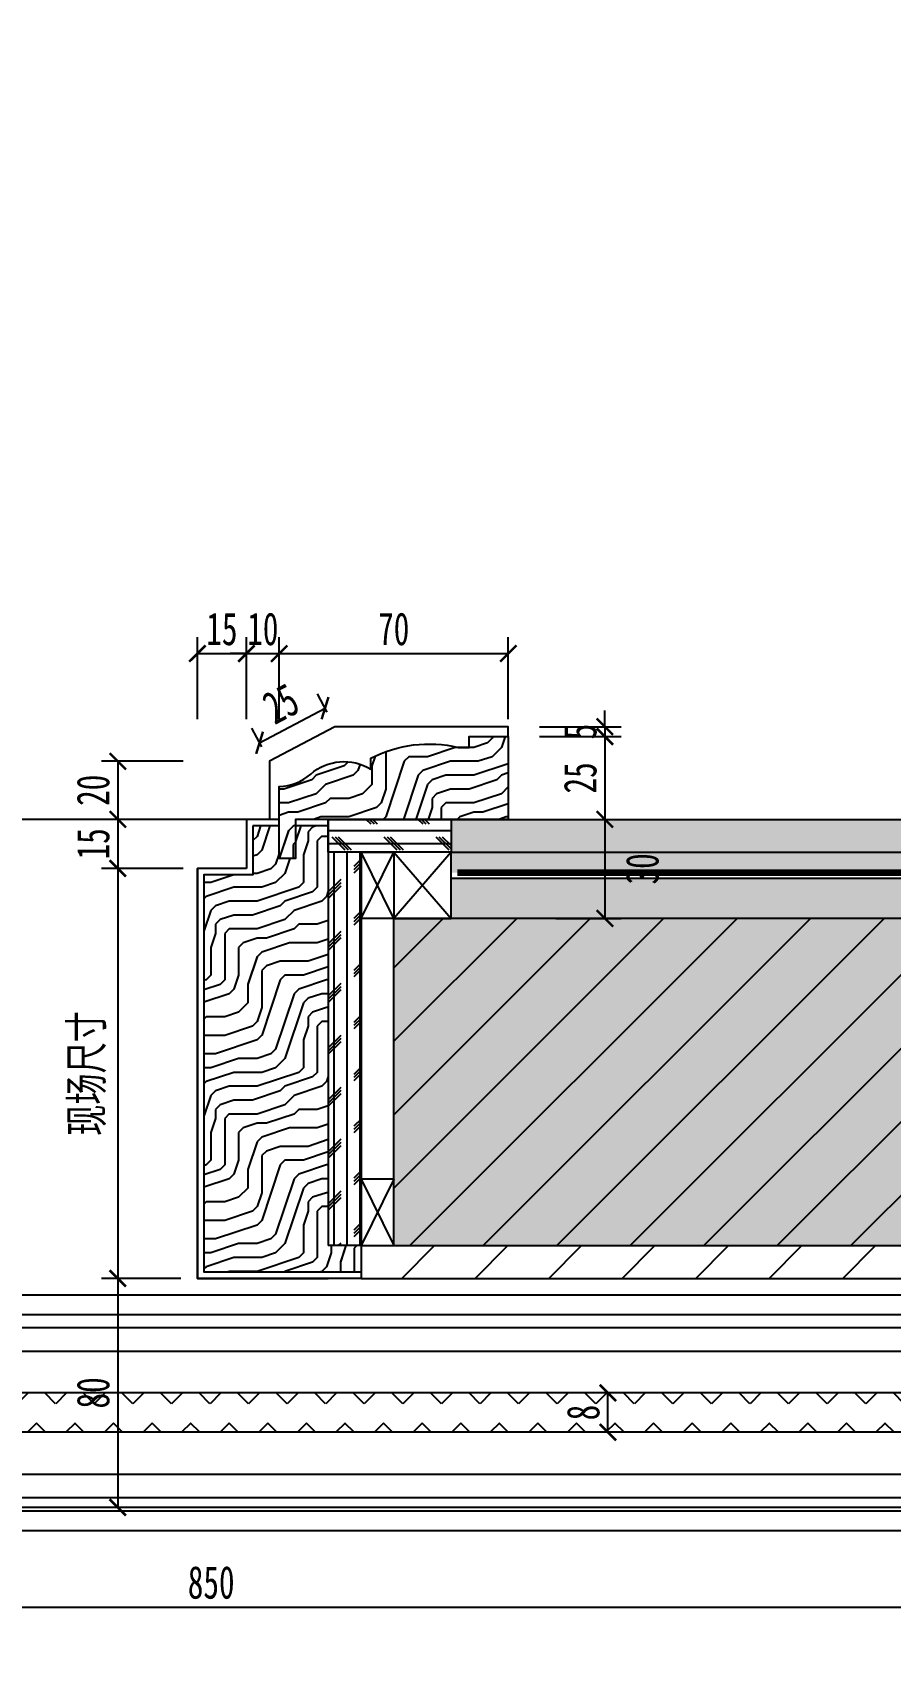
# Model space of a CAD drawing. Header units: millimetres. Extents: x 51249 to 2766742, y -599687 to -1280.
# Drawn here: x 79092.3 to 79354.5, y -129649.1 to -129155.2 of the extents above; entities that cross this region are included whole.
import ezdxf

# ---------------------------------------------------------------- set-up
doc = ezdxf.new("R2010")
doc.units = ezdxf.units.MM
doc.header["$LTSCALE"] = 10
doc.header["$PDMODE"] = 3
doc.linetypes.add('$0$HIDDEN', pattern=[0.375, 0.25, -0.125])
for name, color, linetype in [('05', 8, 'Continuous'), ('2-NORM', 3, 'Continuous'), ('A-土建墙（含管井、立管）', 6, 'Continuous'), ('D-Detail(节点图层)', 134, 'Continuous'), ('D-节点填充', 250, 'Continuous'), ('HATCH', 9, 'Continuous'), ('IRC-18Norm', 30, 'Continuous'), ('P-完成面', 3, 'Continuous'), ('P-门套', 3, 'Continuous'), ('PM-FURN-M', 3, 'Continuous'), ('PM-WALL', 2, 'Continuous'), ('W-尺寸', 5, 'Continuous')]:
    doc.layers.add(name, color=color, linetype=linetype)
doc.styles.add('DIM', font='SimSun.ttf', dxfattribs={"width": 0.7})
doc.dimstyles.new('25', dxfattribs={"dimscale": 25, "dimtxt": 2, "dimasz": 1, "dimexe": 1, "dimexo": 1, "dimgap": 0.5, "dimtad": 1, "dimdec": 0, "dimzin": 0, "dimdsep": 46, "dimtxsty": 'DIM', "dimblk": 'ARCHTICK', "dimcen": 0, "dimclrd": 5, "dimclre": 5, "dimclrt": 35, "dimadec": 0, "dimazin": 0, "dimtfac": 0.5, "dimtdec": 0, "dimtix": 1, "dimtmove": 2, "dimatfit": 2, "dimldrblk": 'A', "dimfxl": 0, "dimtolj": 1, "dimtzin": 0, "dimlwd": -1, "dimlwe": -1, "dimarcsym": 0})
doc.dimstyles.new('5', dxfattribs={"dimscale": 5, "dimtxt": 2, "dimasz": 1, "dimexe": 1, "dimexo": 1, "dimgap": 0.5, "dimtad": 1, "dimdec": 0, "dimrnd": 5, "dimzin": 0, "dimdsep": 46, "dimtxsty": 'DIM', "dimblk": 'ARCHTICK', "dimcen": 0, "dimclrd": 5, "dimclre": 5, "dimclrt": 35, "dimadec": 0, "dimazin": 0, "dimtfac": 0.5, "dimtdec": 0, "dimtix": 1, "dimtmove": 2, "dimatfit": 2, "dimldrblk": 'A', "dimfxl": 0, "dimtolj": 1, "dimtzin": 0, "dimlwd": -1, "dimlwe": -1, "dimarcsym": 0})

# ---------------------------------------------------------------- blocks, each defined once
blk = doc.blocks.new('A$C0A3A5122')
at = {"color": 8, "ltscale": 2, "elevation": 0}
for points in [[(0, 0), (10, 20.28)], [(10, 0), (0, 20.28)]]:
    blk.add_lwpolyline(points, dxfattribs=at)
at = {"layer": 'W-尺寸', "color": 146, "ltscale": 0.15, "elevation": 0}
blk.add_lwpolyline([(0, 20.28), (10, 20.28), (10, 0), (0, 0)], close=True, dxfattribs=at)
blk = doc.blocks.new('_ArchTick')
at = {"color": 0, "linetype": 'ByBlock', "const_width": 0.15}
blk.add_lwpolyline([(-0.5, -0.5), (0.5, 0.5)], dxfattribs=at)
blk = doc.blocks.new('*D864')
at = {"color": 5, "ltscale": 0.15}
for p, q in [((79283.14, -129799.5), (79263.14, -129799.5)), ((79268.14, -129811.5), (79268.14, -129799.5)), ((79283.14, -129811.5), (79263.14, -129811.5))]:
    blk.add_line(p, q, dxfattribs=at)
at = {"layer": 'Defpoints', "color": 0, "ltscale": 0.15}
for p in [(79268.14, -129799.5), (79291.18, -129799.5, 0), (79291.18, -129811.5, 0)]:
    blk.add_point(p, dxfattribs=at)
at = {"color": 5, "ltscale": 0.15, "xscale": 5, "yscale": 5, "zscale": 5}
for p, rotation in [((79268.14, -129799.5), 90), ((79268.14, -129811.5), 270)]:
    blk.add_blockref('_ArchTick', p, dxfattribs=dict(at, rotation=rotation))
at = {"color": 35, "ltscale": 0.15, "insert": (79260.64, -129805.5), "char_height": 10, "attachment_point": 5, "rotation": 90, "style": 'DIM'}
blk.add_mtext('\\A1;8', dxfattribs=at)
blk = doc.blocks.new('A')
for p, q in [((-1.435, 1.148), (-1.09, 1.437)), ((-1.09, 1.437), (0, 0)), ((-1.435, 1.148), (-0.369, 0)), ((-0.369, 0), (-2.127, 0)), ((-1.435, -1.148), (-0.369, 0)), ((-1.09, -1.437), (0, 0)), ((-1.435, -1.148), (-1.09, -1.437))]:
    blk.add_line(p, q)
for points in [[(-1.435, 1.148), (-1.09, 1.437), (-0.369, 0), (0, 0)], [(-1.435, -1.148), (-1.09, -1.437), (-0.369, 0), (0, 0)]]:
    blk.add_solid(points)
blk = doc.blocks.new('*D976')
at = {"color": 5, "ltscale": 0.15}
for p, q in [((79142.72, -129365.03), (79142.72, -129340.03)), ((79157.72, -129365.03), (79157.72, -129340.03)), ((79142.72, -129345.03), (79157.72, -129345.03))]:
    blk.add_line(p, q, dxfattribs=at)
at = {"layer": 'Defpoints', "color": 0, "ltscale": 0.15}
for p in [(79157.72, -129345.03), (79142.72, -129410.68), (79157.72, -129410.68)]:
    blk.add_point(p, dxfattribs=at)
at = {"color": 5, "ltscale": 0.15, "xscale": 5, "yscale": 5, "zscale": 5, "rotation": 180}
blk.add_blockref('_ArchTick', (79142.72, -129345.03), dxfattribs=at)
at = {"color": 5, "ltscale": 0.15, "xscale": 5, "yscale": 5, "zscale": 5}
blk.add_blockref('_ArchTick', (79157.72, -129345.03), dxfattribs=at)
at = {"color": 35, "ltscale": 0.15, "insert": (79150.22, -129337.53), "char_height": 10, "attachment_point": 5, "style": 'DIM'}
blk.add_mtext('\\A1;15', dxfattribs=at)
blk = doc.blocks.new('*D977')
at = {"color": 5, "ltscale": 0.15}
for p, q in [((79157.72, -129365.03), (79157.72, -129340.03)), ((79167.72, -129365.03), (79167.72, -129340.03)), ((79157.72, -129345.03), (79152.72, -129345.03)), ((79157.72, -129345.03), (79167.72, -129345.03)), ((79167.72, -129345.03), (79172.72, -129345.03))]:
    blk.add_line(p, q, dxfattribs=at)
at = {"layer": 'Defpoints', "color": 0, "ltscale": 0.15}
for p in [(79167.72, -129345.03), (79167.72, -129395.68), (79157.72, -129410.68)]:
    blk.add_point(p, dxfattribs=at)
at = {"color": 5, "ltscale": 0.15, "xscale": 5, "yscale": 5, "zscale": 5}
blk.add_blockref('_ArchTick', (79157.72, -129345.03), dxfattribs=at)
at = {"color": 5, "ltscale": 0.15, "xscale": 5, "yscale": 5, "zscale": 5, "rotation": 180}
blk.add_blockref('_ArchTick', (79167.72, -129345.03), dxfattribs=at)
at = {"color": 35, "ltscale": 0.15, "insert": (79162.72, -129337.53), "char_height": 10, "attachment_point": 5, "style": 'DIM'}
blk.add_mtext('\\A1;10', dxfattribs=at)
blk = doc.blocks.new('*D978')
at = {"color": 5, "ltscale": 0.15}
for p, q in [((79167.72, -129365.03), (79167.72, -129340.03)), ((79237.72, -129365.03), (79237.72, -129340.03)), ((79167.72, -129345.03), (79237.72, -129345.03))]:
    blk.add_line(p, q, dxfattribs=at)
at = {"layer": 'Defpoints', "color": 0, "ltscale": 0.15}
for p in [(79237.72, -129345.03), (79237.72, -129370.38), (79167.72, -129395.68)]:
    blk.add_point(p, dxfattribs=at)
at = {"color": 5, "ltscale": 0.15, "xscale": 5, "yscale": 5, "zscale": 5, "rotation": 180}
blk.add_blockref('_ArchTick', (79167.72, -129345.03), dxfattribs=at)
at = {"color": 5, "ltscale": 0.15, "xscale": 5, "yscale": 5, "zscale": 5}
blk.add_blockref('_ArchTick', (79237.72, -129345.03), dxfattribs=at)
at = {"color": 35, "ltscale": 0.15, "insert": (79202.72, -129337.53), "char_height": 10, "attachment_point": 5, "style": 'DIM'}
blk.add_mtext('\\A1;70', dxfattribs=at)
blk = doc.blocks.new('*D979')
at = {"color": 5, "ltscale": 0.15}
for p, q in [((79267.23, -129367.38), (79267.23, -129362.38)), ((79247.23, -129367.38), (79272.23, -129367.38)), ((79267.23, -129367.38), (79267.23, -129370.38)), ((79247.23, -129370.38), (79272.23, -129370.38)), ((79267.23, -129370.38), (79267.23, -129375.38))]:
    blk.add_line(p, q, dxfattribs=at)
at = {"layer": 'Defpoints', "color": 0, "ltscale": 0.15}
for p in [(79235, -129367.38, 0), (79235, -129370.38, 0), (79267.23, -129370.38)]:
    blk.add_point(p, dxfattribs=at)
at = {"color": 5, "ltscale": 0.15, "xscale": 5, "yscale": 5, "zscale": 5}
for p, rotation in [((79267.23, -129367.38), 270), ((79267.23, -129370.38), 90)]:
    blk.add_blockref('_ArchTick', p, dxfattribs=dict(at, rotation=rotation))
at = {"color": 35, "ltscale": 0.15, "insert": (79259.73, -129368.88), "char_height": 10, "attachment_point": 5, "rotation": 90, "style": 'DIM'}
blk.add_mtext('\\A1;5', dxfattribs=at)
blk = doc.blocks.new('*D980')
at = {"color": 5, "ltscale": 0.15}
for p, q in [((79247.23, -129370.38), (79272.23, -129370.38)), ((79267.23, -129370.38), (79267.23, -129395.68)), ((79247.23, -129395.68), (79272.23, -129395.68))]:
    blk.add_line(p, q, dxfattribs=at)
at = {"layer": 'Defpoints', "color": 0, "ltscale": 0.15}
for p in [(79235, -129370.38, 0), (79237.72, -129395.68, 0), (79267.23, -129395.68)]:
    blk.add_point(p, dxfattribs=at)
at = {"color": 5, "ltscale": 0.15, "xscale": 5, "yscale": 5, "zscale": 5}
for p, rotation in [((79267.23, -129370.38), 90), ((79267.23, -129395.68), 270)]:
    blk.add_blockref('_ArchTick', p, dxfattribs=dict(at, rotation=rotation))
at = {"color": 35, "ltscale": 0.15, "insert": (79259.73, -129383.03), "char_height": 10, "attachment_point": 5, "rotation": 90, "style": 'DIM'}
blk.add_mtext('\\A1;25', dxfattribs=at)
blk = doc.blocks.new('*D981')
at = {"color": 5, "ltscale": 0.15}
for p, q in [((79182.38, -129362.96), (79179.39, -129357.29)), ((79161.73, -129372.28), (79181.73, -129361.71)), ((79162.38, -129373.52), (79159.39, -129367.86))]:
    blk.add_line(p, q, dxfattribs=at)
at = {"layer": 'Defpoints', "color": 0, "ltscale": 0.15}
for p in [(79181.73, -129361.71), (79184.72, -129367.38, 0), (79164.72, -129377.94, 0)]:
    blk.add_point(p, dxfattribs=at)
at = {"color": 5, "ltscale": 0.15, "xscale": 5, "yscale": 5, "zscale": 5}
for p, rotation in [((79181.73, -129361.71), 27.84171474366666), ((79161.73, -129372.28), 207.8417147436667)]:
    blk.add_blockref('_ArchTick', p, dxfattribs=dict(at, rotation=rotation))
at = {"color": 35, "ltscale": 0.15, "insert": (79168.23, -129360.36), "char_height": 10, "attachment_point": 5, "rotation": 27.8417, "style": 'DIM'}
blk.add_mtext('\\A1;25', dxfattribs=at)
blk = doc.blocks.new('*D982')
at = {"color": 5, "ltscale": 0.15}
for p, q in [((79138.41, -129377.94), (79113.41, -129377.94)), ((79118.41, -129377.94), (79118.41, -129395.68)), ((79138.41, -129395.68), (79113.41, -129395.68))]:
    blk.add_line(p, q, dxfattribs=at)
at = {"layer": 'Defpoints', "color": 0, "ltscale": 0.15}
for p in [(79164.72, -129377.94, 0), (79118.41, -129395.68), (79164.72, -129395.68)]:
    blk.add_point(p, dxfattribs=at)
at = {"color": 5, "ltscale": 0.15, "xscale": 5, "yscale": 5, "zscale": 5}
for p, rotation in [((79118.41, -129377.94), 90), ((79118.41, -129395.68), 270)]:
    blk.add_blockref('_ArchTick', p, dxfattribs=dict(at, rotation=rotation))
at = {"color": 35, "ltscale": 0.15, "insert": (79110.91, -129386.81), "char_height": 10, "attachment_point": 5, "rotation": 90, "style": 'DIM'}
blk.add_mtext('\\A1;20', dxfattribs=at)
blk = doc.blocks.new('*D983')
at = {"color": 5, "ltscale": 0.15}
for p, q in [((79138.41, -129395.68), (79113.41, -129395.68)), ((79118.41, -129395.68), (79118.41, -129410.68)), ((79138.41, -129410.68), (79113.41, -129410.68))]:
    blk.add_line(p, q, dxfattribs=at)
at = {"layer": 'Defpoints', "color": 0, "ltscale": 0.15}
for p in [(79164.72, -129395.68), (79118.41, -129410.68), (79157.72, -129410.68)]:
    blk.add_point(p, dxfattribs=at)
at = {"color": 5, "ltscale": 0.15, "xscale": 5, "yscale": 5, "zscale": 5}
for p, rotation in [((79118.41, -129395.68), 90), ((79118.41, -129410.68), 270)]:
    blk.add_blockref('_ArchTick', p, dxfattribs=dict(at, rotation=rotation))
at = {"color": 35, "ltscale": 0.15, "insert": (79110.91, -129403.18), "char_height": 10, "attachment_point": 5, "rotation": 90, "style": 'DIM'}
blk.add_mtext('\\A1;15', dxfattribs=at)
blk = doc.blocks.new('*D984')
at = {"color": 5, "ltscale": 0.15}
for p, q in [((79138.41, -129410.68), (79113.41, -129410.68)), ((79118.41, -129410.68), (79118.41, -129535.96)), ((79137.72, -129535.96), (79113.41, -129535.96))]:
    blk.add_line(p, q, dxfattribs=at)
at = {"layer": 'Defpoints', "color": 0, "ltscale": 0.15}
for p in [(79157.72, -129410.68), (79118.41, -129535.96), (79142.72, -129535.96)]:
    blk.add_point(p, dxfattribs=at)
at = {"color": 5, "ltscale": 0.15, "xscale": 5, "yscale": 5, "zscale": 5}
for p, rotation in [((79118.41, -129410.68), 90), ((79118.41, -129535.96), 270)]:
    blk.add_blockref('_ArchTick', p, dxfattribs=dict(at, rotation=rotation))
at = {"color": 35, "ltscale": 0.15, "insert": (79109.35, -129473.32), "char_height": 10, "attachment_point": 5, "rotation": 90, "style": 'DIM'}
blk.add_mtext('\\A1;现场尺寸', dxfattribs=at)
blk = doc.blocks.new('*D985')
at = {"color": 5, "ltscale": 0.15}
for p, q in [((79137.72, -129535.96), (79113.41, -129535.96)), ((79118.41, -129535.96), (79118.41, -129605.96)), ((79138.41, -129605.96), (79113.41, -129605.96))]:
    blk.add_line(p, q, dxfattribs=at)
at = {"layer": 'Defpoints', "color": 0, "ltscale": 0.15}
for p in [(79142.72, -129535.96), (79118.41, -129605.96), (79596.94, -129605.96, 0)]:
    blk.add_point(p, dxfattribs=at)
at = {"color": 5, "ltscale": 0.15, "xscale": 5, "yscale": 5, "zscale": 5}
for p, rotation in [((79118.41, -129535.96), 90), ((79118.41, -129605.96), 270)]:
    blk.add_blockref('_ArchTick', p, dxfattribs=dict(at, rotation=rotation))
at = {"color": 35, "ltscale": 0.15, "insert": (79110.91, -129570.96), "char_height": 10, "attachment_point": 5, "rotation": 90, "style": 'DIM'}
blk.add_mtext('\\A1;80', dxfattribs=at)
blk = doc.blocks.new('*D986')
at = {"color": 5, "ltscale": 0.15}
for p, q in [((79252.23, -129395.68), (79272.23, -129395.68)), ((79267.23, -129395.68), (79267.23, -129425.96)), ((79252.23, -129425.96), (79272.23, -129425.96))]:
    blk.add_line(p, q, dxfattribs=at)
at = {"layer": 'Defpoints', "color": 0, "ltscale": 0.15}
for p in [(79247.23, -129395.68), (79247.23, -129425.96, 0), (79267.23, -129425.96)]:
    blk.add_point(p, dxfattribs=at)
at = {"color": 5, "ltscale": 0.15, "xscale": 5, "yscale": 5, "zscale": 5}
for p, rotation in [((79267.23, -129395.68), 90), ((79267.23, -129425.96), 270)]:
    blk.add_blockref('_ArchTick', p, dxfattribs=dict(at, rotation=rotation))
at = {"color": 35, "ltscale": 0.15, "insert": (79278.7, -129410.82), "char_height": 10, "attachment_point": 5, "rotation": 90, "style": 'DIM'}
blk.add_mtext('\\A1;30', dxfattribs=at)
blk = doc.blocks.new('*D995')
at = {"color": 5, "ltscale": 0.15}
for p, q in [((78722.42, -129616.42), (78722.42, -129641.42)), ((79571.47, -129616.42), (79571.47, -129641.42)), ((78722.42, -129636.42), (79571.47, -129636.42))]:
    blk.add_line(p, q, dxfattribs=at)
at = {"layer": 'Defpoints', "color": 0, "ltscale": 0.15}
for p in [(78722.42, -129601.96, 0), (79571.47, -129601.96, 0), (79571.47, -129636.42)]:
    blk.add_point(p, dxfattribs=at)
at = {"color": 5, "ltscale": 0.15, "xscale": 5, "yscale": 5, "zscale": 5, "rotation": 180}
blk.add_blockref('_ArchTick', (78722.42, -129636.42), dxfattribs=at)
at = {"color": 5, "ltscale": 0.15, "xscale": 5, "yscale": 5, "zscale": 5}
blk.add_blockref('_ArchTick', (79571.47, -129636.42), dxfattribs=at)
at = {"color": 35, "ltscale": 0.15, "insert": (79146.95, -129628.92), "char_height": 10, "attachment_point": 5, "style": 'DIM'}
blk.add_mtext('\\A1;850', dxfattribs=at)
blk = doc.blocks.new('*D1063')
at = {"layer": 'D-Detail(节点图层)', "color": 5, "ltscale": 0.15}
for p, q in [((2766616.97, -121582.06), (2766741.97, -121582.06)), ((2766716.97, -121582.06), (2766716.97, -599673.13)), ((2766698.33, -599673.13), (2766741.97, -599673.13))]:
    blk.add_line(p, q, dxfattribs=at)
at = {"layer": 'Defpoints', "color": 0, "ltscale": 0.15}
for p in [(55453.76, -121582.06), (2766673.33, -599673.13), (2766716.97, -599673.13)]:
    blk.add_point(p, dxfattribs=at)
at = {"layer": 'D-Detail(节点图层)', "color": 5, "ltscale": 0.15, "xscale": 25, "yscale": 25, "zscale": 25}
for p, rotation in [((2766716.97, -121582.06), 90), ((2766716.97, -599673.13), 270)]:
    blk.add_blockref('_ArchTick', p, dxfattribs=dict(at, rotation=rotation))
at = {"layer": 'D-Detail(节点图层)', "color": 35, "ltscale": 0.15, "insert": (2766679.47, -360627.6), "char_height": 50, "attachment_point": 5, "rotation": 90, "style": 'DIM'}
blk.add_mtext('\\A1;478091', dxfattribs=at)
blk = doc.blocks.new('A$C313A41CB')
at = {"layer": 'HATCH', "ltscale": 30}
h = blk.add_hatch(dxfattribs=at)
h.set_pattern_fill('ZIGZAG', color=251, scale=66.666667, angle=-225, style=0)
h.set_pattern_definition([(225, (746.1245, 44.217), (-11.78511, -3e-15), [8.33333, -8.33333]), (135, (740.232, 38.3245), (-3e-15, 11.78511), [8.33333, -8.33333])])
h.paths.add_polyline_path([(114.22, 35), (114.22, 47), (738.06, 47), (738.06, 35)])
at = {"layer": '05'}
for p, q in [((103.8, 76.99, 0), (746.3, 76.99, 0)), ((113.8, 70.99, 0), (736.3, 70.99, 0)), ((113.8, 66.99, 0), (736.3, 66.99, 0)), ((125.05, 59.78, 0), (725.05, 59.78, 0)), ((125.05, 22.21, 0), (725.05, 22.21, 0)), ((113.8, 15, 0), (736.3, 15, 0)), ((113.8, 11, 0), (736.3, 11, 0)), ((103.8, 5, 0), (746.3, 5, 0))]:
    blk.add_line(p, q, dxfattribs=at)
at = {"layer": 'IRC-18Norm', "color": 1}
for p, q in [((735.88, 47, 0), (114.22, 47, 0)), ((735.88, 35, 0), (114.22, 35, 0))]:
    blk.add_line(p, q, dxfattribs=at)
at = {"color": 2, "ltscale": 0.15}
dim = blk.add_linear_dim(base=(546.72, 47, 0), p1=(569.75, 35, 0), p2=(569.75, 47, 0), angle=90, text='8', dimstyle='5', override={"dimfxl": 3, "dimarcsym": 2}, dxfattribs=at)
dim.commit()
dim.dimension.update_dxf_attribs({"geometry": '*D864', "text_midpoint": (539.22, 41, 0), "insert": (-78721.42, 129846.5)})

msp = doc.modelspace()

# ---------------------------------------------------------------- hatches: boundary and pattern name
at = {"ltscale": 0.15}
h = msp.add_hatch(dxfattribs=at)
h.set_pattern_fill('AR-CONC', color=250, scale=10, style=0)
h.set_pattern_definition([(50, (79202.72, -129906.973), (18.21847, -1.5939), [1.905, -20.955]), (355, (79202.72, -129906.973), (-3.52428, 19.10566), [1.524, -16.764]), (100.451, (79204.238, -129907.106), (14.69425, 17.51167), [1.619, -17.809]), (46.1842, (79202.72, -129901.893), (27.1079, -4.20423), [2.8575, -31.4325]), (96.6356, (79204.979, -129902.243), (23.7404, 24.74256), [2.4285, -26.7135]), (351.184, (79202.72, -129901.893), (23.74046, 24.7425), [2.286, -25.146]), (21, (79205.26, -129903.163), (15.16149, -10.22655), [1.905, -20.955]), (326, (79205.26, -129903.163), (6.1802, 18.4188), [1.524, -16.764]), (71.4514, (79206.523, -129904.015), (21.34165, 8.19229), [1.619, -17.809]), (37.5, (79202.7195, -129906.973), (0.30886, 8.455504), [0, -16.5608, 0, -17.018, 0, -16.8275]), (7.5, (79202.7195, -129906.973), (6.681966, 10.01806), [0, -9.7028, 0, -16.1798, 0, -6.4135]), (327.5, (79197.055, -129906.973), (13.55906, -0.572874), [0, -6.35, 0, -19.812, 0, -26.289]), (317.5, (79194.515, -129906.973), (14.81292, 2.54265), [0, -8.255, 0, -13.1572, 0, -18.669])])
h.paths.add_polyline_path([(80022.72, -129525.96), (80022.72, -129906.97), (80222.72, -129906.97), (80222.72, -129168.03), (80022.72, -129168.03), (80022.72, -129425.96), (79202.72, -129425.96), (79202.72, -129525.96)])
at = {"ltscale": 2}
h = msp.add_hatch(dxfattribs=at)
h.set_pattern_fill('CORK', color=8, scale=5, style=0)
h.set_pattern_definition([(0, (11137.6644, -4871.6125), (0, 3.96875), []), (135, (11139.649, -4873.597), (-7.9375034, -7.9375034), [5.6126625, -5.6126625]), (135, (11140.641, -4873.597), (-7.9375034, -7.9375034), [5.6126625, -5.6126625]), (135, (11141.633, -4873.597), (-7.9375034, -7.9375034), [5.6126625, -5.6126625])])
h.paths.add_polyline_path([(79182.72, -129395.68), (79220.22, -129395.68), (79220.22, -129405.68), (79182.72, -129405.68)])
h = msp.add_hatch()
h.set_pattern_fill('ANSI36', color=8, scale=2, style=0)
h.set_pattern_definition([(45, (11135.6644, -4871.6125), (1.68379802, 6.17392608), [7.9375, -1.5875, 0, -1.5875])])
h.paths.add_polyline_path([(79992.44, -129405.68), (79992.44, -129395.68), (79220.22, -129395.68), (79220.22, -129405.68)])
h = msp.add_hatch(dxfattribs=at)
h.set_pattern_fill('CORK', color=8, scale=5, angle=90, style=0)
h.set_pattern_definition([(90, (0, -5), (-3.96875, 2e-16), []), (225, (1.984, -3.016), (7.9375034, -7.9375034), [5.6126625, -5.6126625]), (225, (1.984, -2.023), (7.9375034, -7.9375034), [5.6126625, -5.6126625]), (225, (1.984, -1.031), (7.9375034, -7.9375034), [5.6126625, -5.6126625])])
h.paths.add_polyline_path([(79192.72, -129405.68), (79182.72, -129405.68), (79182.72, -129525.96), (79192.72, -129525.96), (79192.72, -129505.68)])
h = msp.add_hatch()
h.set_pattern_fill('AR-SAND', color=146, style=0)
h.set_pattern_definition([(37.5, (11135.6644, -4871.6125), (-0.080001565, 2.447066187), [0, -1.9304, 0, -2.159, 0, -2.06375]), (7.5, (11135.6644, -4871.6125), (2.247616416, 3.5841255), [0, -1.0414, 0, -1.7399, 0, -0.66675]), (327.5, (11134.1023, -4871.6125), (3.95496185, 0.007185923), [0, -0.635, 0, -2.286, 0, -2.9845]), (317.5, (11134.1023, -4871.6125), (3.81778226, 1.11464662), [0, -0.3175, 0, -1.4986, 0, -1.7145])])
h.paths.add_polyline_path([(79220.22, -129405.68), (79220.22, -129411.96), (80022.72, -129413.68), (80022.72, -129405.68)])
at = {"ltscale": 0.15}
h = msp.add_hatch(dxfattribs=at)
h.set_pattern_fill('AR-CONC', color=146, scale=3, angle=45, style=0)
h.set_pattern_definition([(95, (79217.7195, -129425.682), (4.20284, 3.526601), [0.5715, -6.2865]), (40, (79217.7195, -129425.682), (-4.800537, 3.30531), [0.4572, -5.0292]), (145.451, (79218.07, -129425.388), (-0.597665, 6.831907), [0.4857, -5.3427]), (91.1842, (79216.642, -129424.604), (6.64231, 4.8586), [0.85725, -9.42975]), (141.6356, (79217.1954, -129424.199), (-0.212584, 10.28479), [0.72855, -8.01405]), (36.184, (79216.642, -129424.604), (-0.21257, 10.28479), [0.6858, -7.5438]), (66, (79217.45, -129424.335), (5.385617, 1.046858), [0.5715, -6.2865]), (11, (79217.45, -129424.335), (-2.596198, 5.218236), [0.4572, -5.0292]), (116.4514, (79217.899, -129424.2476), (2.7894, 6.265094), [0.4857, -5.3427]), (82.5, (79217.7195, -129425.682), (-1.728164, 1.8592024), [0, -4.96824, 0, -5.1054, 0, -5.04825]), (52.5, (79217.7195, -129425.682), (-0.707692, 3.54261), [0, -2.91084, 0, -4.85394, 0, -1.92405]), (12.5, (79216.518, -129426.8835), (2.997836, 2.754786), [0, -1.905, 0, -5.9436, 0, -7.8867]), (2.5, (79215.979, -129427.4223), (2.602917, 3.681672), [0, -2.4765, 0, -3.94716, 0, -5.6007])])
h.paths.add_polyline_path([(79220.22, -129413.68), (79220.22, -129425.68), (80022.72, -129425.96), (80022.72, -129413.68)])
at = {"layer": '2-NORM'}
h = msp.add_hatch(dxfattribs=at)
h.set_pattern_fill('木纹01', color=251, scale=10, angle=225, style=0)
h.set_pattern_definition([(225, (79145.092, -129430.31), (-1e-14, -56.569), [2, -38]), (225, (79167.72, -129413.34), (-1e-14, -56.569), [4, -36]), (225, (79150.75, -129433.138), (-1e-14, -56.569), [2, -38]), (225, (79170.55, -129418.996), (-1e-14, -56.569), [2, -38]), (225, (79154.99, -129437.38), (-1e-14, -56.569), [2, -38]), (225, (79171.962, -129423.24), (-1e-14, -56.569), [2, -38]), (225, (79157.82, -129440.21), (-1e-14, -56.569), [2, -38]), (225, (79176.205, -129427.48), (-1e-14, -56.569), [2, -22, 2, -14]), (225, (79179.033, -129430.31), (-1e-14, -56.569), [4, -20, 2, -14]), (225, (79184.69, -129433.138), (-1e-14, -56.569), [2, -6, 2, -16, 2, -12]), (225, (79188.933, -129434.552), (-1e-14, -56.569), [2, -8, 4, -26]), (225, (79171.962, -129454.35), (-1e-14, -56.569), [2, -38]), (225, (79191.76, -129437.38), (-1e-14, -56.569), [2, -10, 2, -26]), (270, (79167.72, -129407.682), (28.284, -28.284), [5.657, -50.912]), (270, (79143.678, -129431.724), (28.284, -28.284), [11.314, -45.255]), (270, (79157.82, -129445.866), (28.284, -28.284), [2.828, -53.74]), (270, (79184.69, -129424.653), (28.284, -28.284), [8.485, -48.083]), (270, (79160.649, -129448.694), (28.284, -28.284), [14.142, -42.426]), (270, (79164.89, -129452.937), (28.284, -28.284), [8.485, -48.083]), (180, (79173.376, -129450.108), (-28.284, -28.284), [2.828, -53.74]), (180, (79160.649, -129417.581), (-28.284, -28.284), [5.657, -50.912]), (180, (79170.548, -129430.31), (-28.284, -28.284), [5.657, -50.912]), (180, (79156.406, -129433.138), (-28.284, -28.284), [5.657, -50.912]), (180, (79169.134, -129443.037), (-28.284, -28.284), [5.657, -50.912]), (180, (79170.548, -129447.28), (-28.284, -28.284), [8.485, -48.083]), (180, (79160.649, -129423.238), (-28.284, -28.284), [8.485, -48.083]), (180, (79157.82, -129428.895), (-28.284, -28.284), [8.485, -48.083]), (180, (79171.962, -129434.552), (-28.284, -28.284), [8.485, -48.083]), (180, (79170.548, -129438.795), (-28.284, -28.284), [8.485, -48.083]), (251.565, (79171.962, -129414.753), (-28.2843, -28.2843), [4.472, -84.971]), (251.565, (79149.335, -129434.552), (-28.2843, -28.2843), [17.8885, -71.554]), (251.565, (79153.577, -129438.795), (-28.2843, -28.2843), [17.8885, -71.554]), (251.565, (79156.406, -129441.623), (-28.2843, -28.2843), [17.8886, -26.8, 8.9444, -35.8098]), (251.565, (79157.82, -129448.694), (-28.2843, -28.2843), [4.472, -84.9706]), (251.565, (79193.175, -129433.138), (-28.2843, -28.2843), [4.472, -84.971]), (251.565, (79170.548, -129455.765), (-28.2843, -28.2843), [8.944, -80.4984]), (198.435, (79152.163, -129423.238), (-28.2843, -28.2843), [8.944, -80.4984]), (198.435, (79169.134, -129420.41), (-28.2843, -28.2843), [8.944, -80.498]), (198.435, (79164.891, -129416.167), (-28.2843, -28.2843), [4.472, -84.97]), (198.435, (79170.548, -129424.653), (-28.2843, -28.2843), [13.416, -76.026]), (198.435, (79164.891, -129430.31), (-28.2843, -28.2843), [8.944, -80.4984]), (198.435, (79163.477, -129434.552), (-28.2843, -28.2843), [8.944, -80.4984]), (198.435, (79174.79, -129428.895), (-28.2843, -28.2843), [4.472, -84.97]), (198.435, (79176.205, -129433.138), (-28.2843, -28.2843), [4.472, -84.97]), (198.435, (79170.548, -129450.108), (-28.2843, -28.2843), [4.472, -84.9704]), (198.435, (79162.063, -129438.795), (-28.2843, -28.2843), [4.472, -84.9704]), (198.435, (79183.276, -129434.552), (-28.2843, -28.2843), [13.416, -76.026]), (198.435, (79187.519, -129435.966), (-28.2843, -28.2843), [8.944, -80.498]), (198.435, (79163.477, -129443.037), (-28.2843, -28.2843), [4.472, -40.248, 4.472, -40.2507]), (198.435, (79177.619, -129440.209), (-28.2843, -28.2843), [8.944, -80.4984]), (198.435, (79179.033, -129444.452), (-28.2843, -28.2843), [8.944, -80.4984]), (198.435, (79190.347, -129438.795), (-28.2843, -28.2843), [8.944, -80.498]), (198.435, (79181.862, -129447.28), (-28.2843, -28.2843), [8.944, -80.4984])])
h.paths.add_polyline_path([(79237.72, -129370.38), (79225.72, -129370.38), (79225.72, -129373.71), (79222.39, -129373.71, 0.180635), (79195.72, -129377.03), (79195.72, -129380.36, 0.326846), (79177.63, -129381.68, -0.173561), (79167.72, -129385.68), (79167.72, -129395.68), (79167.72, -129407.68), (79172.72, -129407.68), (79172.72, -129395.68), (79209.72, -129395.68), (79237.72, -129395.68)])
h = msp.add_hatch(dxfattribs=at)
h.set_pattern_fill('木纹01', color=251, scale=10, angle=225, style=0)
h.set_pattern_definition([(225, (79163.772, -129553.64), (-1e-14, -56.569), [2, -38]), (225, (79186.4, -129536.67), (-1e-14, -56.569), [4, -36]), (225, (79169.43, -129556.47), (-1e-14, -56.569), [2, -38]), (225, (79189.23, -129542.33), (-1e-14, -56.569), [2, -38]), (225, (79173.67, -129560.713), (-1e-14, -56.569), [2, -38]), (225, (79190.642, -129546.57), (-1e-14, -56.569), [2, -38]), (225, (79176.5, -129563.54), (-1e-14, -56.569), [2, -38]), (225, (79194.885, -129550.814), (-1e-14, -56.569), [2, -22, 2, -14]), (225, (79197.713, -129553.64), (-1e-14, -56.569), [4, -20, 2, -14]), (225, (79203.37, -129556.47), (-1e-14, -56.569), [2, -6, 2, -16, 2, -12]), (225, (79207.613, -129557.885), (-1e-14, -56.569), [2, -8, 4, -26]), (225, (79190.642, -129577.684), (-1e-14, -56.5685), [2, -38]), (225, (79210.44, -129560.713), (-1e-14, -56.5685), [2, -10, 2, -26]), (270, (79186.4, -129531.015), (28.284, -28.284), [5.657, -50.912]), (270, (79162.358, -129555.056), (28.2843, -28.2843), [11.314, -45.255]), (270, (79176.5, -129569.198), (28.2843, -28.2843), [2.8284, -53.74]), (270, (79203.37, -129547.985), (28.2843, -28.2843), [8.485, -48.083]), (270, (79179.33, -129572.027), (28.2843, -28.2843), [14.142, -42.4264]), (270, (79183.57, -129576.27), (28.2843, -28.2843), [8.485, -48.083]), (180, (79192.057, -129573.44), (-28.2843, -28.2843), [2.8284, -53.74]), (180, (79179.33, -129540.914), (-28.284, -28.284), [5.657, -50.912]), (180, (79189.228, -129553.642), (-28.2843, -28.2843), [5.657, -50.912]), (180, (79175.086, -129556.47), (-28.2843, -28.2843), [5.657, -50.912]), (180, (79187.814, -129566.37), (-28.2843, -28.2843), [5.657, -50.912]), (180, (79189.228, -129570.613), (-28.2843, -28.2843), [8.485, -48.083]), (180, (79179.33, -129546.57), (-28.2843, -28.2843), [8.485, -48.083]), (180, (79176.5, -129552.228), (-28.2843, -28.2843), [8.485, -48.083]), (180, (79190.642, -129557.885), (-28.2843, -28.2843), [8.485, -48.083]), (180, (79189.228, -129562.127), (-28.2843, -28.2843), [8.485, -48.083]), (251.565, (79190.642, -129538.086), (-28.2843, -28.2843), [4.472, -84.9706]), (251.565, (79168.015, -129557.885), (-28.2843, -28.2843), [17.8885, -71.554]), (251.565, (79172.258, -129562.127), (-28.2843, -28.2843), [17.8885, -71.554]), (251.565, (79175.086, -129564.956), (-28.2843, -28.2843), [17.8886, -26.8, 8.9444, -35.8098]), (251.565, (79176.5, -129572.027), (-28.2843, -28.2843), [4.472, -84.9706]), (251.565, (79211.856, -129556.47), (-28.2843, -28.2843), [4.472, -84.9706]), (251.565, (79189.228, -129579.098), (-28.2843, -28.2843), [8.944, -80.4984]), (198.435, (79170.843, -129546.57), (-28.2843, -28.2843), [8.944, -80.4984]), (198.435, (79187.814, -129543.742), (-28.2843, -28.2843), [8.944, -80.4984]), (198.435, (79183.571, -129539.5), (-28.2843, -28.2843), [4.472, -84.9704]), (198.435, (79189.228, -129547.985), (-28.2843, -28.2843), [13.4164, -76.026]), (198.435, (79183.571, -129553.642), (-28.2843, -28.2843), [8.944, -80.4984]), (198.435, (79182.157, -129557.885), (-28.2843, -28.2843), [8.944, -80.4984]), (198.435, (79193.47, -129552.228), (-28.2843, -28.2843), [4.472, -84.9704]), (198.435, (79194.885, -129556.47), (-28.2843, -28.2843), [4.472, -84.9704]), (198.435, (79189.228, -129573.441), (-28.2843, -28.2843), [4.472, -84.9704]), (198.435, (79180.743, -129562.127), (-28.2843, -28.2843), [4.472, -84.9704]), (198.435, (79201.956, -129557.885), (-28.2843, -28.2843), [13.4164, -76.0263]), (198.435, (79206.199, -129559.299), (-28.2843, -28.2843), [8.944, -80.4984]), (198.435, (79182.157, -129566.37), (-28.2843, -28.2843), [4.472, -40.248, 4.472, -40.2507]), (198.435, (79196.3, -129563.541), (-28.2843, -28.2843), [8.944, -80.4984]), (198.435, (79197.713, -129567.784), (-28.2843, -28.2843), [8.944, -80.4984]), (198.435, (79209.027, -129562.127), (-28.2843, -28.2843), [8.944, -80.4984]), (198.435, (79200.542, -129570.613), (-28.2843, -28.2843), [8.944, -80.4984])])
h.paths.add_polyline_path([(79192.72, -129525.96), (79182.72, -129525.96), (79182.72, -129533.96), (79192.72, -129533.96)])
h.paths.add_polyline_path([(79182.72, -129397.68), (79172.72, -129397.68), (79172.72, -129407.68), (79167.72, -129407.68), (79167.72, -129397.68), (79159.72, -129397.68), (79159.72, -129412.68), (79144.72, -129412.68), (79144.72, -129533.96), (79182.72, -129533.96)])
at = {"layer": 'D-节点填充'}
h = msp.add_hatch(dxfattribs=at)
h.set_pattern_fill('ANSI31', color=256, scale=10, style=0)
h.set_pattern_definition([(45, (77187.72, -129906.973), (-11.22532, 11.22532), [])])
h.paths.add_polyline_path([(77187.72, -129425.96), (77187.72, -129525.96), (78252.72, -129525.96), (78252.72, -129425.96)])
h.paths.add_polyline_path([(80022.72, -129425.96), (79202.72, -129425.96), (79202.72, -129525.96), (80022.72, -129525.96), (80022.72, -129906.97), (80222.72, -129906.97), (80222.72, -129168.03), (80022.72, -129168.03)])
h = msp.add_hatch(dxfattribs=at)
h.set_pattern_fill('ANSI31', color=256, scale=10, style=0)
h.set_pattern_definition([(45, (79182.72, -129535.963), (-11.22532, 11.22532), [])])
h.paths.add_polyline_path([(79192.72, -129525.96), (79192.72, -129535.96), (79942.72, -129535.96), (79942.72, -129525.96)])

# ---------------------------------------------------------------- linework, layer by layer
at = {"color": 8, "ltscale": 2}
for p, q in [((79202.72, -129405.68, 0), (79220.22, -129425.96, 0)), ((79220.22, -129405.68, 0), (79202.72, -129425.96, 0))]:
    msp.add_line(p, q, dxfattribs=at)
at = {"color": 1, "linetype": '$0$HIDDEN', "const_width": 2, "elevation": 0}
msp.add_lwpolyline([(79222.15, -129411.96), (80008.72, -129411.96), (80008.72, -128676.6)], dxfattribs=at)
at = {"layer": 'A-土建墙（含管井、立管）', "color": 6}
for p, q in [((79202.72, -129525.96, 0), (79202.72, -129425.96, 0)), ((80022.72, -129425.96), (79202.72, -129425.96, 0)), ((79202.72, -129525.96, 0), (80022.72, -129525.96))]:
    msp.add_line(p, q, dxfattribs=at)
at = {"layer": 'P-完成面'}
msp.add_line((79220.22, -129395.68, 0), (79992.44, -129395.68, 0), dxfattribs=at)
at = {"layer": 'P-门套'}
for p, q in [((79167.72, -129395.68), (79157.72, -129395.68)), ((79157.72, -129395.68), (79157.72, -129410.68)), ((79167.72, -129407.68), (79167.72, -129395.68)), ((79209.72, -129395.68), (79172.72, -129395.68)), ((79172.72, -129395.68), (79172.72, -129407.68)), ((79172.72, -129407.68), (79167.72, -129407.68)), ((79157.72, -129410.68), (79142.72, -129410.68)), ((79192.72, -129535.96), (79942.72, -129535.96))]:
    msp.add_line(p, q, dxfattribs=at)
at = {"layer": 'P-门套', "color": 251, "elevation": 0}
msp.add_lwpolyline([(79237.72, -129370.38), (79237.72, -129367.38), (79184.72, -129367.38), (79164.72, -129377.94), (79164.72, -129395.68)], dxfattribs=at)
at = {"layer": 'P-门套', "elevation": 0}
msp.add_lwpolyline([(79167.72, -129395.68), (79167.72, -129385.68, 0.167877), (79177.36, -129381.91, -0.333169), (79195.72, -129380.36), (79195.72, -129377.03, -0.180635), (79222.39, -129373.71), (79225.72, -129373.71), (79225.72, -129370.38), (79237.72, -129370.38), (79237.72, -129395.68), (79172.72, -129395.68), (79172.72, -129407.68), (79167.72, -129407.68), (79167.72, -129395.68), (79167.72, -129385.68)], format="xyb", dxfattribs=at)
at = {"layer": 'P-门套'}
for points in [[(79192.72, -129535.96), (79142.72, -129535.96), (79142.72, -129410.68)], [(79157.72, -129410.68), (79142.72, -129410.68), (79142.72, -129535.96), (79182.72, -129535.96)]]:
    msp.add_lwpolyline(points, dxfattribs=at)
at = {"layer": 'P-门套', "elevation": 0}
msp.add_lwpolyline([(79192.72, -129525.96), (79192.72, -129535.96)], dxfattribs=at)
at = {"layer": 'PM-FURN-M', "color": 3}
for p, q in [((79182.72, -129395.68, 0), (79182.72, -129525.96, 0)), ((79192.72, -129405.68, 0), (79192.72, -129525.96, 0)), ((79220.22, -129413.68, 0), (80010.44, -129413.68, 0))]:
    msp.add_line(p, q, dxfattribs=at)
at = {"layer": 'PM-FURN-M', "color": 3, "elevation": 0}
msp.add_lwpolyline([(79182.72, -129395.68), (79220.22, -129395.68), (79220.22, -129405.68), (79182.72, -129405.68)], close=True, dxfattribs=at)
msp.add_lwpolyline([(79192.72, -129525.96), (79182.72, -129525.96)], dxfattribs=at)
at = {"layer": 'PM-WALL', "color": 8}
for p, q in [((79167.72, -129397.68, 0), (79159.72, -129397.68, 0)), ((79182.72, -129397.68, 0), (79172.72, -129397.68, 0))]:
    msp.add_line(p, q, dxfattribs=at)
at = {"layer": 'PM-WALL', "color": 2}
msp.add_line((79220.22, -129405.68, 0), (80002.44, -129405.68, 0), dxfattribs=at)
at = {"layer": 'PM-WALL', "color": 8}
msp.add_lwpolyline([(79159.72, -129397.68), (79159.72, -129412.68), (79144.72, -129412.68), (79144.72, -129533.96), (79192.72, -129533.96)], dxfattribs=at)
at = {"layer": 'W-尺寸', "color": 146, "ltscale": 0.15}
msp.add_lwpolyline([(79157.72, -129395.68), (78307.72, -129395.68)], dxfattribs=at)
at = {"layer": 'W-尺寸', "color": 146, "ltscale": 0.15, "elevation": 0}
msp.add_lwpolyline([(79202.72, -129425.96), (79220.22, -129425.96), (79220.22, -129405.68), (79202.72, -129405.68)], close=True, dxfattribs=at)
msp.add_lwpolyline([(79942.72, -129605.96), (78307.72, -129605.96)], dxfattribs=at)

# ---------------------------------------------------------------- block references
at = {"layer": 'W-尺寸', "color": 2, "ltscale": 0.15}
for name, p in [('A$C0A3A5122', (79192.72, -129425.96, 0)), ('A$C313A41CB', (78721.42, -129617.96, 0))]:
    msp.add_blockref(name, p, dxfattribs=at)
at = {"layer": 'W-尺寸', "color": 2, "ltscale": 0.15, "xscale": -1, "rotation": 180}
msp.add_blockref('A$C0A3A5122', (79192.72, -129505.68, 0), dxfattribs=at)

# ---------------------------------------------------------------- dimensions: what is measured, and where the dimension line sits
at = {"color": 2, "ltscale": 0.15}
for base, p1, p2, picture, middle in [((79157.72, -129345.03), (79142.72, -129410.68), (79157.72, -129410.68), '*D976', (79150.22, -129337.53)), ((79167.72, -129345.03), (79157.72, -129410.68), (79167.72, -129395.68), '*D977', (79162.72, -129337.53)), ((79237.72, -129345.03, 0), (79167.72, -129395.68, 0), (79237.72, -129370.38, 0), '*D978', (79202.72, -129337.53, 0)), ((79571.47, -129636.42), (78722.42, -129601.96, 0), (79571.47, -129601.96, 0), '*D995', (79146.95, -129628.92))]:
    dim = msp.add_linear_dim(base=base, p1=p1, p2=p2, dimstyle='5', dxfattribs=at)
    dim.commit()
    dim.dimension.update_dxf_attribs({"geometry": picture, "text_midpoint": middle})
for p2, distance, picture, middle in [((79184.72, -129367.38, 0), 6.4, '*D981', (79168.23, -129360.36)), ((79164.72, -129395.68), -46.31, '*D982', (79110.91, -129386.81))]:
    dim = msp.add_aligned_dim(p1=(79164.72, -129377.94, 0), p2=p2, distance=distance, dimstyle='5', dxfattribs=at)
    dim.commit()
    dim.dimension.update_dxf_attribs({"geometry": picture, "text_midpoint": middle})
for base, p1, p2, picture, middle in [((79267.23, -129370.38), (79235, -129367.38, 0), (79235, -129370.38, 0), '*D979', (79259.73, -129368.88)), ((79267.23, -129395.68), (79235, -129370.38, 0), (79237.72, -129395.68, 0), '*D980', (79259.73, -129383.03)), ((79118.41, -129410.68), (79164.72, -129395.68), (79157.72, -129410.68), '*D983', (79110.91, -129403.18))]:
    dim = msp.add_linear_dim(base=base, p1=p1, p2=p2, angle=90, dimstyle='5', dxfattribs=at)
    dim.commit()
    dim.dimension.update_dxf_attribs({"geometry": picture, "text_midpoint": middle})
dim = msp.add_linear_dim(base=(79267.23, -129425.96), p1=(79247.23, -129395.68), p2=(79247.23, -129425.96, 0), angle=90, dimstyle='5', dxfattribs=at)
dim.commit()
dim.dimension.update_dxf_attribs({"geometry": '*D986', "text_midpoint": (79278.7, -129410.82), "dimtype": 160})
for base, p1, p2, text, picture, middle in [((79118.41, -129535.96), (79157.72, -129410.68), (79142.72, -129535.96), '现场尺寸', '*D984', (79109.35, -129473.32)), ((79118.41, -129605.96), (79142.72, -129535.96), (79596.94, -129605.96, 0), '80', '*D985', (79110.91, -129570.96))]:
    dim = msp.add_linear_dim(base=base, p1=p1, p2=p2, angle=90, text=text, dimstyle='5', dxfattribs=at)
    dim.commit()
    dim.dimension.update_dxf_attribs({"geometry": picture, "text_midpoint": middle})
at = {"layer": 'D-Detail(节点图层)', "color": 251, "ltscale": 0.15}
dim = msp.add_linear_dim(base=(2766716.97, -599673.13), p1=(55453.76, -121582.06), p2=(2766673.33, -599673.13), angle=90, dimstyle='25', dxfattribs=at)
dim.commit()
dim.dimension.update_dxf_attribs({"geometry": '*D1063', "text_midpoint": (2766679.47, -360627.6)})

doc.saveas('drawing.dxf')
